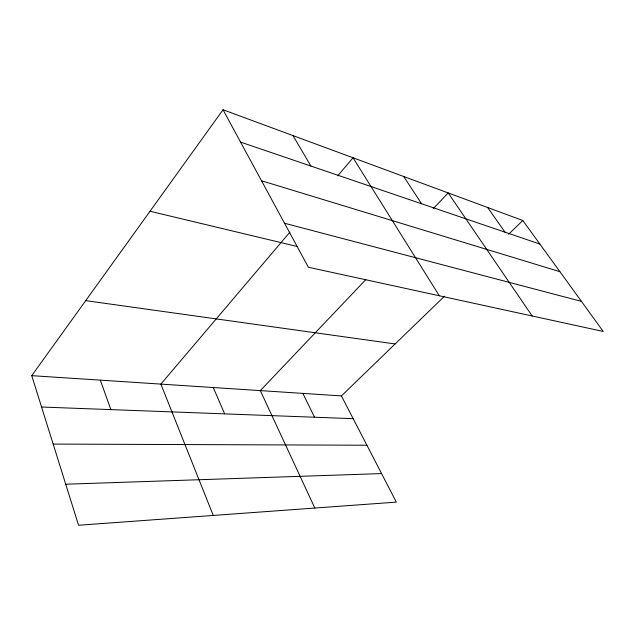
<?xml version="1.0" encoding="UTF-8"?>
<svg xmlns="http://www.w3.org/2000/svg" width="635" height="635" viewBox="0 0 635 635"><rect width="100%" height="100%" fill="white"/><g stroke="black" fill="none" stroke-linecap="round" stroke-linejoin="round"><path stroke-width="0.95" d="M31.75 375.658L341.408 395.915L396.335 502.118L78.565 525.248L31.75 375.658L223.036 109.752L522.811 220.496L603.25 331.462L308.388 267.256L223.036 109.752M289.941 232.1L160.869 384.104L213.249 515.445M337.749 175.8L353.044 157.782L439.325 295.767M365.808 279.622L260.318 390.612L314.833 508.048M433.221 208.701L448.207 192.937L532.162 315.984M341.408 395.915L444.579 296.14M508.548 234.291L522.811 220.496M65.722 484.219L381.572 473.583M53.165 444.079L366.911 445.23M41.569 407.027L353.179 418.679M85.717 300.633L395.137 343.956M150.027 211.241L297.323 246.515M284.528 223.234L581.446 301.379M261.517 180.769L559.919 271.685M240.562 142.097L539.885 244.054M487.64 207.502L505.039 232.188M403.693 176.49L421.576 203.756M293.005 135.604L310.904 166.06M302.824 393.39L314.555 417.235M213.257 387.533L224.671 413.877M100.306 380.143L110.879 409.615"/></g></svg>
